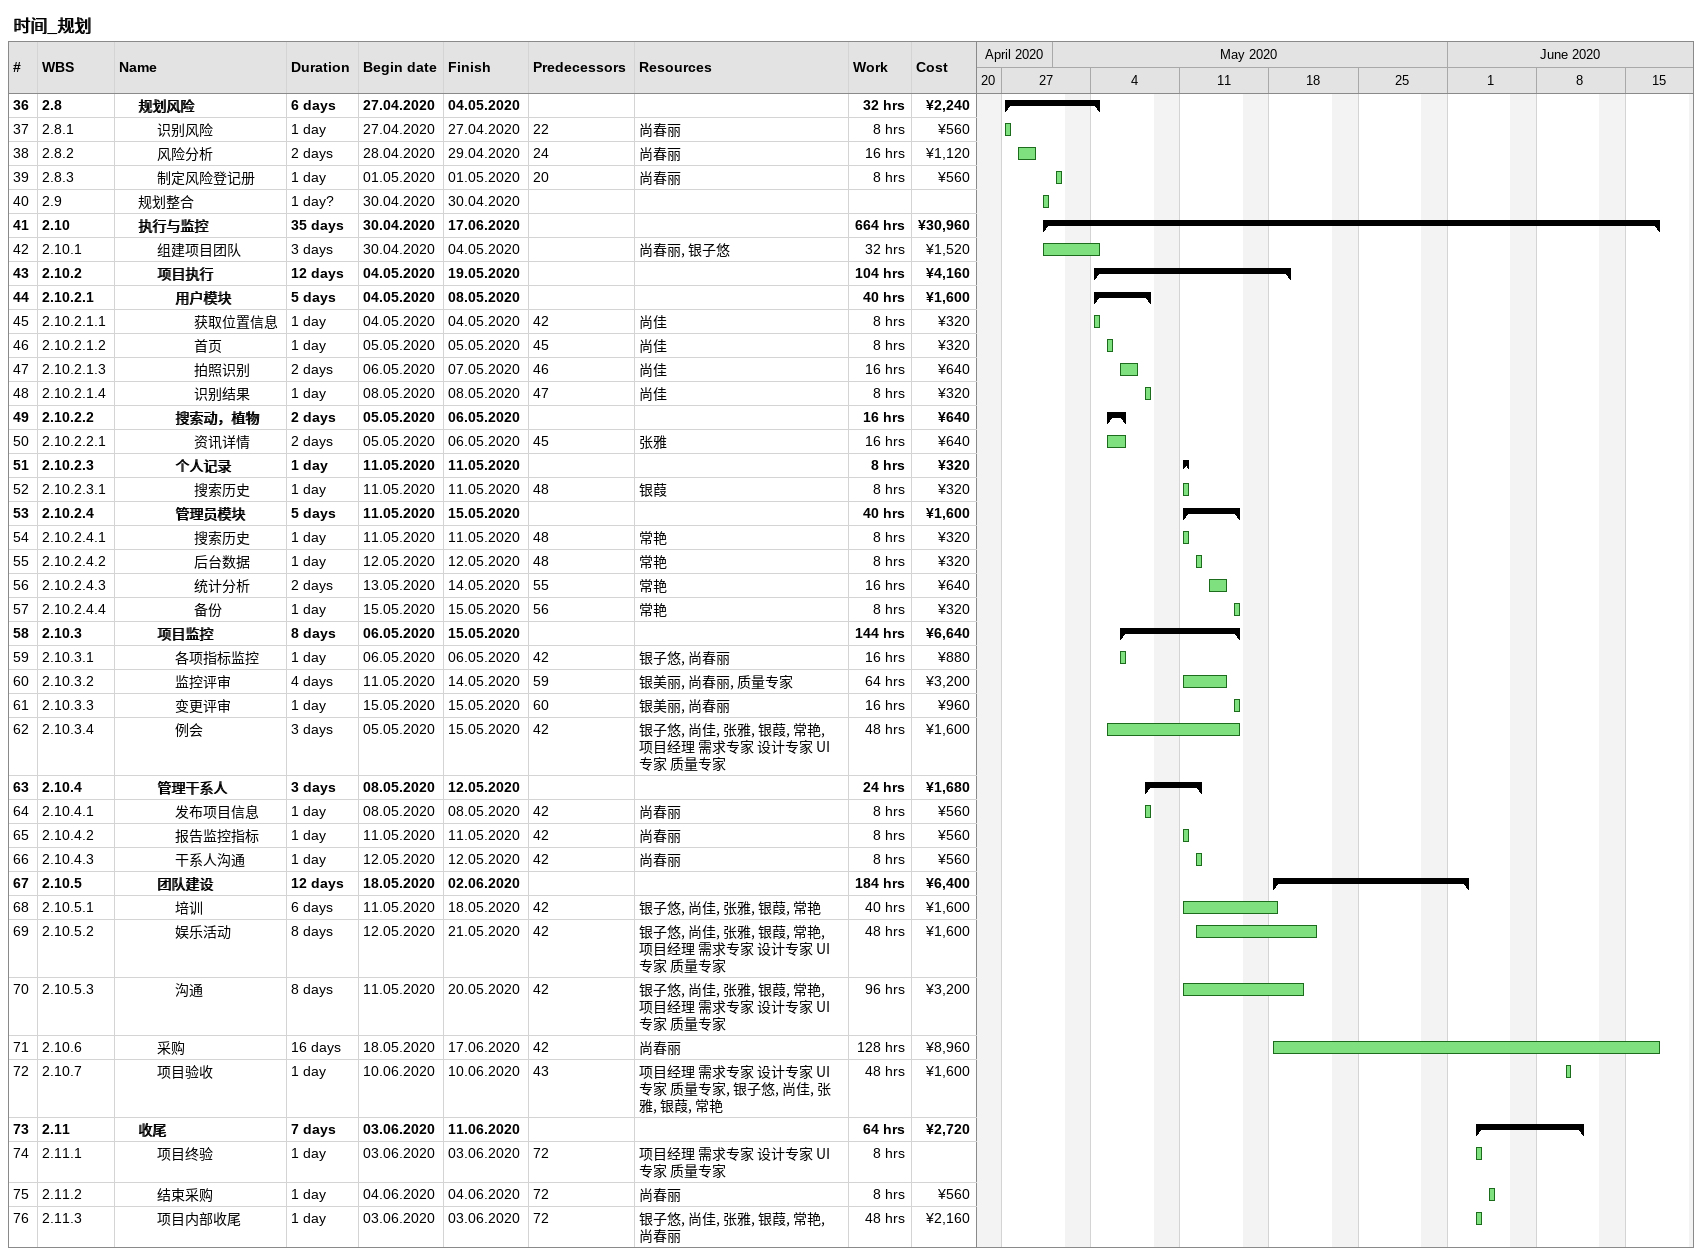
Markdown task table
时间_规划

| ID | WBS | Task | Duration | Start | Finish | Predecessors | Resources | Work (h) | Cost (¥) |
|---|---|---|---|---|---|---|---|---|---|
| 36 | 2.8 | **规划风险** | 6d | 2020-04-27 | 2020-05-04 |  |  | 32 | 2240 |
| 37 | 2.8.1 | 识别风险 | 1d | 2020-04-27 | 2020-04-27 | 22 | 尚春丽 | 8 | 560 |
| 38 | 2.8.2 | 风险分析 | 2d | 2020-04-28 | 2020-04-29 | 24 | 尚春丽 | 16 | 1120 |
| 39 | 2.8.3 | 制定风险登记册 | 1d | 2020-05-01 | 2020-05-01 | 20 | 尚春丽 | 8 | 560 |
| 40 | 2.9 | 规划整合 | 1d? | 2020-04-30 | 2020-04-30 |  |  |  |  |
| 41 | 2.10 | **执行与监控** | 35d | 2020-04-30 | 2020-06-17 |  |  | 664 | 30960 |
| 42 | 2.10.1 | 组建项目团队 | 3d | 2020-04-30 | 2020-05-04 |  | 尚春丽, 银子悠 | 32 | 1520 |
| 43 | 2.10.2 | **项目执行** | 12d | 2020-05-04 | 2020-05-19 |  |  | 104 | 4160 |
| 44 | 2.10.2.1 | **用户模块** | 5d | 2020-05-04 | 2020-05-08 |  |  | 40 | 1600 |
| 45 | 2.10.2.1.1 | 获取位置信息 | 1d | 2020-05-04 | 2020-05-04 | 42 | 尚佳 | 8 | 320 |
| 46 | 2.10.2.1.2 | 首页 | 1d | 2020-05-05 | 2020-05-05 | 45 | 尚佳 | 8 | 320 |
| 47 | 2.10.2.1.3 | 拍照识别 | 2d | 2020-05-06 | 2020-05-07 | 46 | 尚佳 | 16 | 640 |
| 48 | 2.10.2.1.4 | 识别结果 | 1d | 2020-05-08 | 2020-05-08 | 47 | 尚佳 | 8 | 320 |
| 49 | 2.10.2.2 | **搜索动，植物** | 2d | 2020-05-05 | 2020-05-06 |  |  | 16 | 640 |
| 50 | 2.10.2.2.1 | 资讯详情 | 2d | 2020-05-05 | 2020-05-06 | 45 | 张雅 | 16 | 640 |
| 51 | 2.10.2.3 | **个人记录** | 1d | 2020-05-11 | 2020-05-11 |  |  | 8 | 320 |
| 52 | 2.10.2.3.1 | 搜索历史 | 1d | 2020-05-11 | 2020-05-11 | 48 | 银葭 | 8 | 320 |
| 53 | 2.10.2.4 | **管理员模块** | 5d | 2020-05-11 | 2020-05-15 |  |  | 40 | 1600 |
| 54 | 2.10.2.4.1 | 搜索历史 | 1d | 2020-05-11 | 2020-05-11 | 48 | 常艳 | 8 | 320 |
| 55 | 2.10.2.4.2 | 后台数据 | 1d | 2020-05-12 | 2020-05-12 | 48 | 常艳 | 8 | 320 |
| 56 | 2.10.2.4.3 | 统计分析 | 2d | 2020-05-13 | 2020-05-14 | 55 | 常艳 | 16 | 640 |
| 57 | 2.10.2.4.4 | 备份 | 1d | 2020-05-15 | 2020-05-15 | 56 | 常艳 | 8 | 320 |
| 58 | 2.10.3 | **项目监控** | 8d | 2020-05-06 | 2020-05-15 |  |  | 144 | 6640 |
| 59 | 2.10.3.1 | 各项指标监控 | 1d | 2020-05-06 | 2020-05-06 | 42 | 银子悠, 尚春丽 | 16 | 880 |
| 60 | 2.10.3.2 | 监控评审 | 4d | 2020-05-11 | 2020-05-14 | 59 | 银美丽, 尚春丽, 质量专家 | 64 | 3200 |
| 61 | 2.10.3.3 | 变更评审 | 1d | 2020-05-15 | 2020-05-15 | 60 | 银美丽, 尚春丽 | 16 | 960 |
| 62 | 2.10.3.4 | 例会 | 3d | 2020-05-05 | 2020-05-15 | 42 | 银子悠, 尚佳, 张雅, 银葭, 常艳, 项目经理 需求专家 设计专家 UI专家 质量专家 | 48 | 1600 |
| 63 | 2.10.4 | **管理干系人** | 3d | 2020-05-08 | 2020-05-12 |  |  | 24 | 1680 |
| 64 | 2.10.4.1 | 发布项目信息 | 1d | 2020-05-08 | 2020-05-08 | 42 | 尚春丽 | 8 | 560 |
| 65 | 2.10.4.2 | 报告监控指标 | 1d | 2020-05-11 | 2020-05-11 | 42 | 尚春丽 | 8 | 560 |
| 66 | 2.10.4.3 | 干系人沟通 | 1d | 2020-05-12 | 2020-05-12 | 42 | 尚春丽 | 8 | 560 |
| 67 | 2.10.5 | **团队建设** | 12d | 2020-05-18 | 2020-06-02 |  |  | 184 | 6400 |
| 68 | 2.10.5.1 | 培训 | 6d | 2020-05-11 | 2020-05-18 | 42 | 银子悠, 尚佳, 张雅, 银葭, 常艳 | 40 | 1600 |
| 69 | 2.10.5.2 | 娱乐活动 | 8d | 2020-05-12 | 2020-05-21 | 42 | 银子悠, 尚佳, 张雅, 银葭, 常艳, 项目经理 需求专家 设计专家 UI专家 质量专家 | 48 | 1600 |
| 70 | 2.10.5.3 | 沟通 | 8d | 2020-05-11 | 2020-05-20 | 42 | 银子悠, 尚佳, 张雅, 银葭, 常艳, 项目经理 需求专家 设计专家 UI专家 质量专家 | 96 | 3200 |
| 71 | 2.10.6 | 采购 | 16d | 2020-05-18 | 2020-06-17 | 42 | 尚春丽 | 128 | 8960 |
| 72 | 2.10.7 | 项目验收 | 1d | 2020-06-10 | 2020-06-10 | 43 | 项目经理 需求专家 设计专家 UI专家 质量专家, 银子悠, 尚佳, 张雅, 银葭, 常艳 | 48 | 1600 |
| 73 | 2.11 | **收尾** | 7d | 2020-06-03 | 2020-06-11 |  |  | 64 | 2720 |
| 74 | 2.11.1 | 项目终验 | 1d | 2020-06-03 | 2020-06-03 | 72 | 项目经理 需求专家 设计专家 UI专家 质量专家 | 8 |  |
| 75 | 2.11.2 | 结束采购 | 1d | 2020-06-04 | 2020-06-04 | 72 | 尚春丽 | 8 | 560 |
| 76 | 2.11.3 | 项目内部收尾 | 1d | 2020-06-03 | 2020-06-03 | 72 | 银子悠, 尚佳, 张雅, 银葭, 常艳, 尚春丽 | 48 | 2160 |
